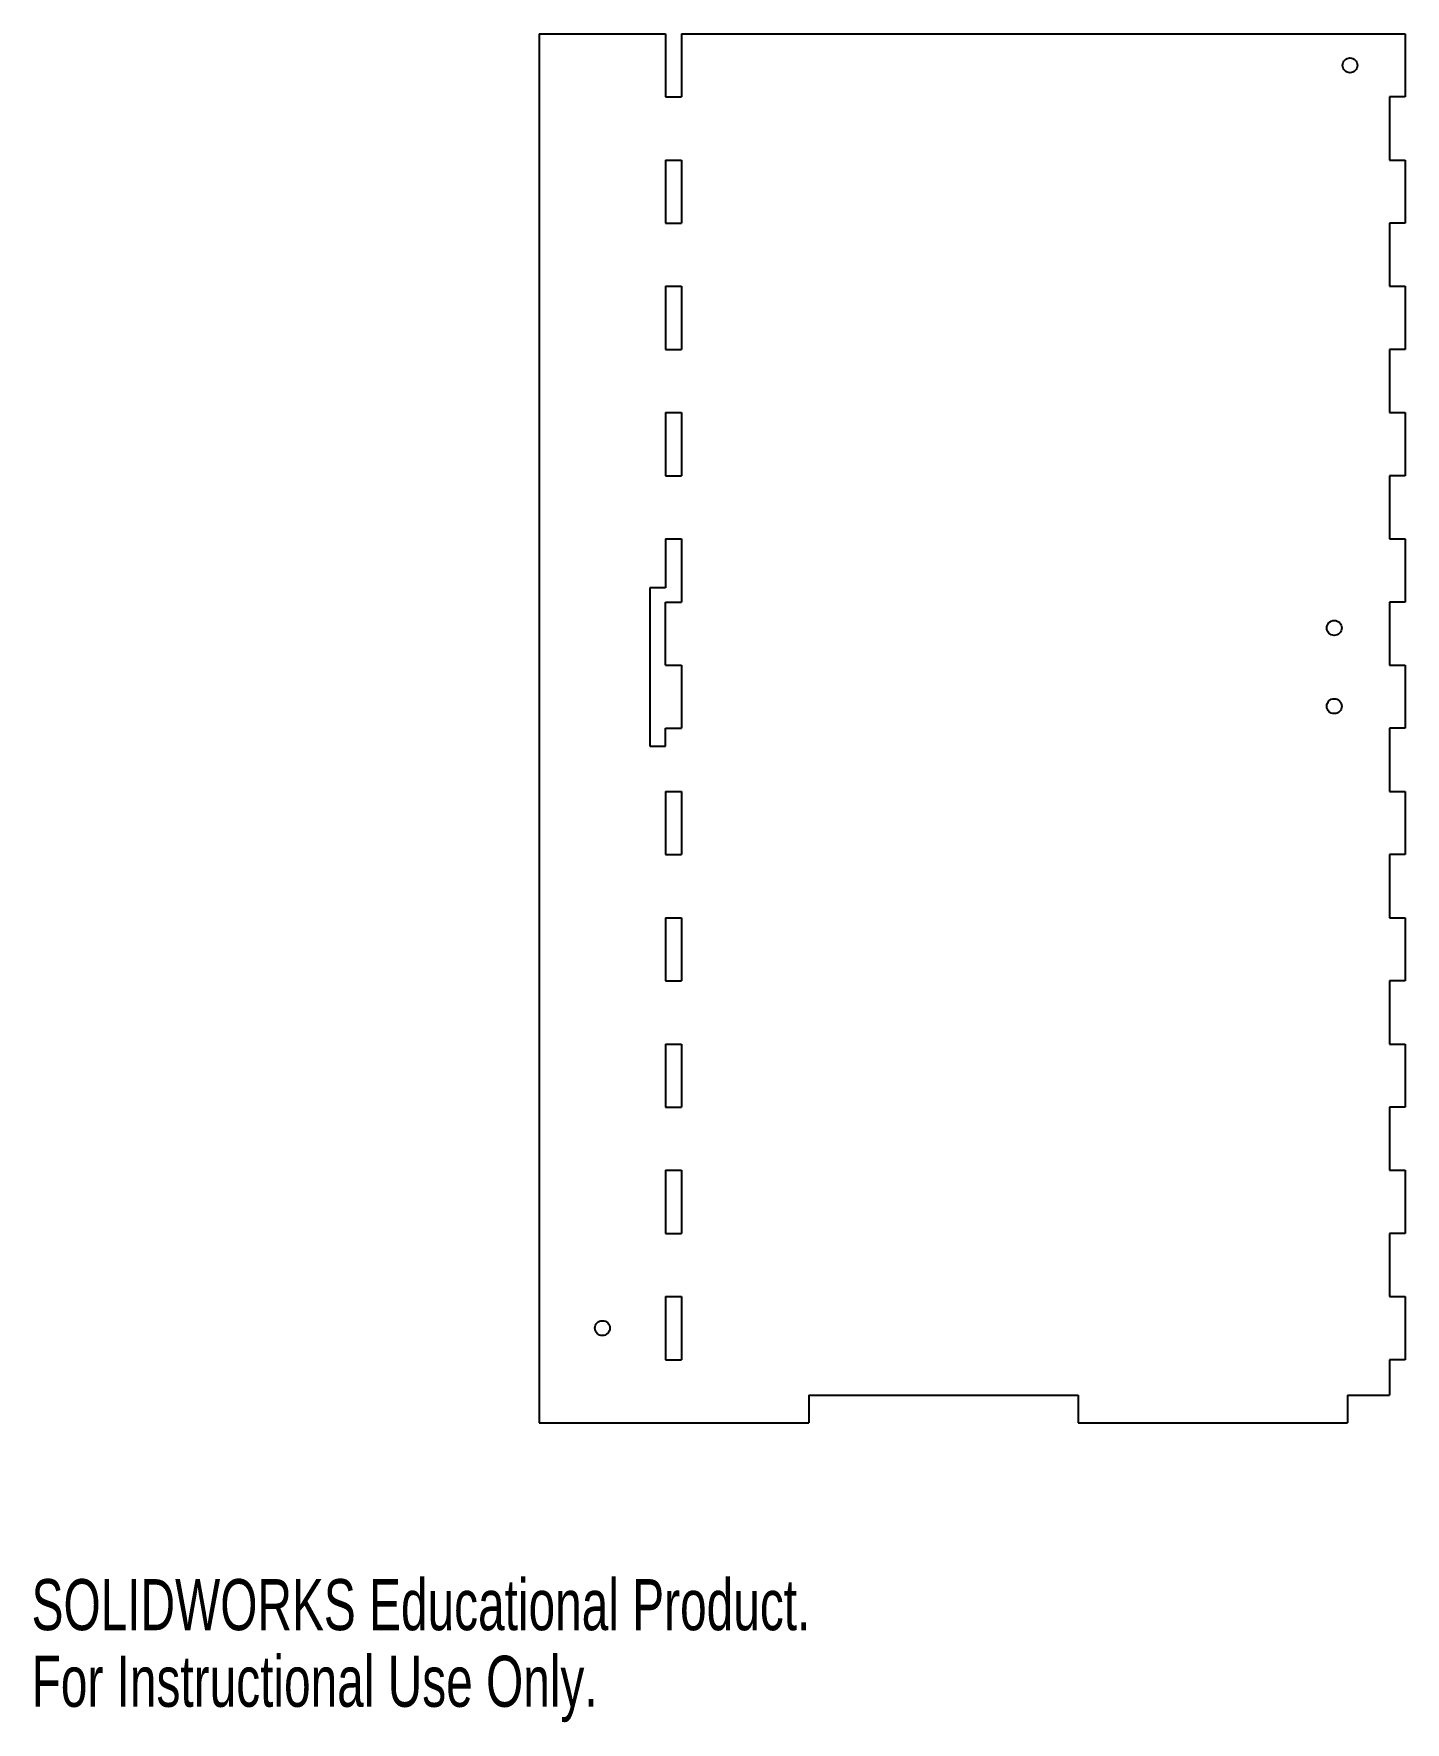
# Model space of a CAD drawing. Header units: millimetres. Extents: x 0 to 276, y 0 to 339.
import ezdxf

# ---------------------------------------------------------------- set-up
doc = ezdxf.new("R2010")
doc.units = ezdxf.units.MM
doc.styles.add('SLDTEXTSTYLE0', font='TXT', dxfattribs={"width": 0.7})

msp = doc.modelspace()

# ---------------------------------------------------------------- linework, layer by layer
at = {"color": 7, "linetype": 'Continuous', "lineweight": 25}
for p, q in [((102.13, 339.49), (102.13, 60.09)), ((102.13, 339.49), (127.53, 339.49)), ((127.53, 339.49), (127.53, 326.79)), ((130.71, 339.49), (130.71, 326.79)), ((130.71, 339.49), (276.32, 339.49)), ((276.32, 339.49), (276.32, 326.79)), ((127.53, 326.79), (130.71, 326.79)), ((276.32, 326.79), (273.14, 326.79)), ((273.14, 326.79), (273.14, 314.09)), ((127.53, 314.09), (130.71, 314.09)), ((127.53, 314.09), (127.53, 301.39)), ((130.71, 314.09), (130.71, 301.39)), ((273.14, 314.09), (276.32, 314.09)), ((276.32, 314.09), (276.32, 301.39)), ((127.53, 301.39), (130.71, 301.39)), ((276.32, 301.39), (273.14, 301.39)), ((273.14, 301.39), (273.14, 288.69)), ((127.53, 288.69), (127.53, 275.99)), ((127.53, 288.69), (130.71, 288.69)), ((130.71, 288.69), (130.71, 275.99)), ((273.14, 288.69), (276.32, 288.69)), ((276.32, 288.69), (276.32, 275.99)), ((127.53, 275.99), (130.71, 275.99)), ((276.32, 275.99), (273.14, 275.99)), ((273.14, 275.99), (273.14, 263.29)), ((127.53, 263.29), (127.53, 250.59)), ((127.53, 263.29), (130.71, 263.29)), ((130.71, 263.29), (130.71, 250.59)), ((273.14, 263.29), (276.32, 263.29)), ((276.32, 263.29), (276.32, 250.59)), ((127.53, 250.59), (130.71, 250.59)), ((276.32, 250.59), (273.14, 250.59)), ((273.14, 250.59), (273.14, 237.89)), ((127.53, 237.89), (130.71, 237.89)), ((127.53, 237.89), (127.53, 228.05)), ((130.71, 237.89), (130.71, 225.19)), ((273.14, 237.89), (276.32, 237.89)), ((276.32, 237.89), (276.32, 225.19)), ((127.53, 228.05), (124.36, 228.05)), ((124.36, 228.05), (124.36, 196.17)), ((127.53, 225.19), (130.71, 225.19)), ((127.53, 212.49), (127.53, 225.19)), ((276.32, 225.19), (273.14, 225.19)), ((273.14, 225.19), (273.14, 212.49)), ((127.53, 212.49), (130.71, 212.49)), ((130.71, 212.49), (130.71, 199.79)), ((273.14, 212.49), (276.32, 212.49)), ((276.32, 212.49), (276.32, 199.79)), ((127.53, 196.17), (127.53, 199.79)), ((127.53, 199.79), (130.71, 199.79)), ((276.32, 199.79), (273.14, 199.79)), ((273.14, 199.79), (273.14, 187.09)), ((124.36, 196.17), (127.53, 196.17)), ((127.53, 187.09), (127.53, 174.39)), ((127.53, 187.09), (130.71, 187.09)), ((130.71, 187.09), (130.71, 174.39)), ((273.14, 187.09), (276.32, 187.09)), ((276.32, 187.09), (276.32, 174.39)), ((127.53, 174.39), (130.71, 174.39)), ((276.32, 174.39), (273.14, 174.39)), ((273.14, 174.39), (273.14, 161.69)), ((127.53, 161.69), (127.53, 148.99)), ((127.53, 161.69), (130.71, 161.69)), ((130.71, 161.69), (130.71, 148.99)), ((273.14, 161.69), (276.32, 161.69)), ((276.32, 161.69), (276.32, 148.99)), ((127.53, 148.99), (130.71, 148.99)), ((276.32, 148.99), (273.14, 148.99)), ((273.14, 148.99), (273.14, 136.29)), ((127.53, 136.29), (127.53, 123.59)), ((127.53, 136.29), (130.71, 136.29)), ((130.71, 136.29), (130.71, 123.59)), ((273.14, 136.29), (276.32, 136.29)), ((276.32, 136.29), (276.32, 123.59)), ((127.53, 123.59), (130.71, 123.59)), ((276.32, 123.59), (273.14, 123.59)), ((273.14, 123.59), (273.14, 110.89)), ((127.53, 110.89), (127.53, 98.19)), ((127.53, 110.89), (130.71, 110.89)), ((130.71, 110.89), (130.71, 98.19)), ((273.14, 110.89), (276.32, 110.89)), ((276.32, 110.89), (276.32, 98.19)), ((127.53, 98.19), (130.71, 98.19)), ((276.32, 98.19), (273.14, 98.19)), ((273.14, 98.19), (273.14, 85.49)), ((127.53, 85.49), (130.71, 85.49)), ((127.53, 85.49), (127.53, 72.79)), ((130.71, 85.49), (130.71, 72.79)), ((273.14, 85.49), (276.32, 85.49)), ((276.32, 85.49), (276.32, 72.79)), ((127.53, 72.79), (130.71, 72.79)), ((276.32, 72.79), (273.14, 72.79)), ((273.14, 72.79), (273.14, 65.68)), ((156.32, 65.68), (210.51, 65.68)), ((156.32, 65.68), (156.32, 60.09)), ((210.51, 65.68), (210.51, 60.09)), ((264.69, 65.68), (273.14, 65.68)), ((264.69, 65.68), (264.69, 60.09)), ((102.13, 60.09), (156.32, 60.09)), ((210.51, 60.09), (264.69, 60.09))]:
    msp.add_line(p, q, dxfattribs=at)
for centre in [(265.2, 333.14), (262.03, 219.98), (262.03, 204.24), (114.83, 79.14)]:
    msp.add_circle(centre, 1.5, dxfattribs=at)

# ---------------------------------------------------------------- texts
at = {"color": 7, "linetype": 'Continuous', "char_height": 10.2762, "attachment_point": 1, "style": 'SLDTEXTSTYLE0'}
for s, insert in [('SOLIDWORKS Educational Product.', (0, 28.66)), ('For Instructional Use Only.', (0, 13.25))]:
    msp.add_mtext(s, dxfattribs=dict(at, insert=insert))

doc.saveas('drawing.dxf')
